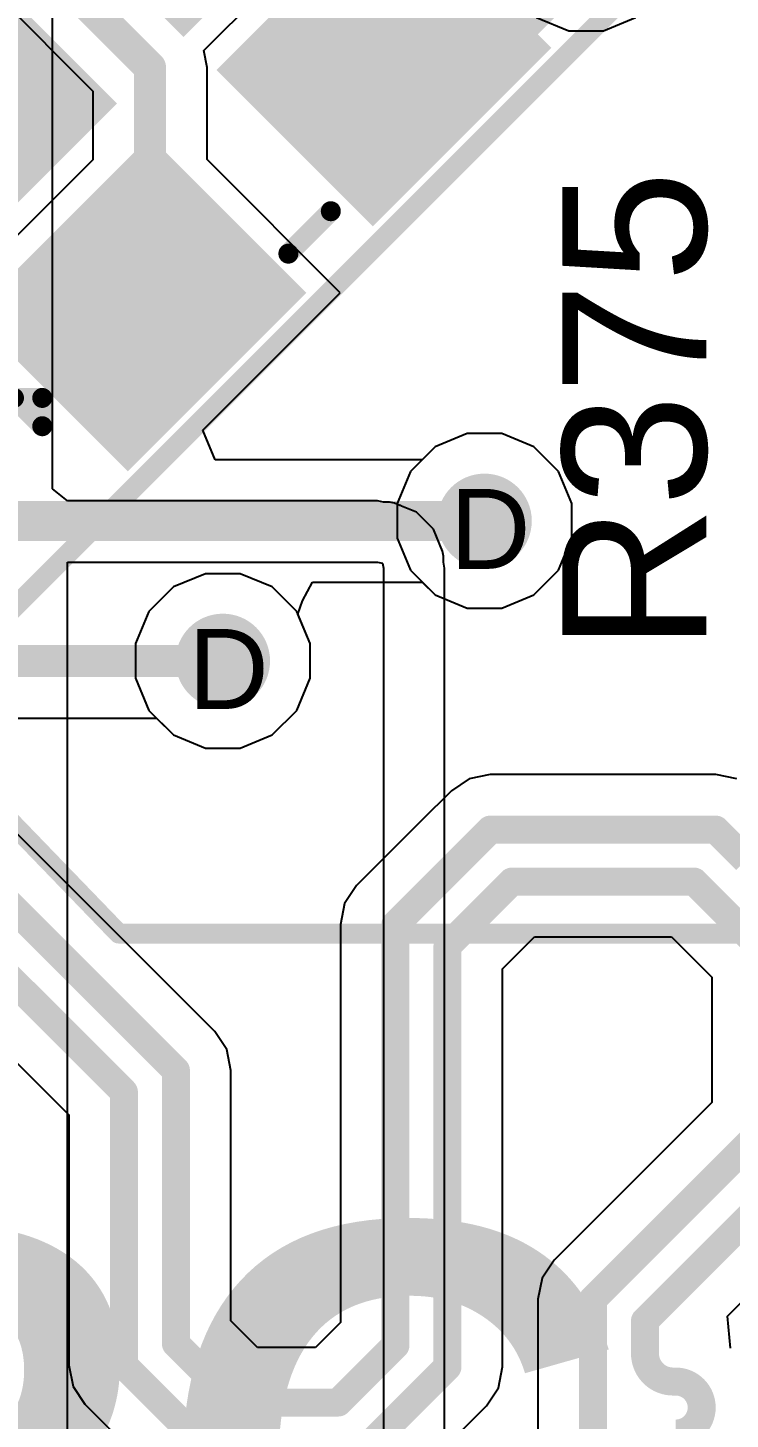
# Model space of a CAD drawing. Header units: inches. Extents: x -11 to 5428, y 0 to 5423.
# Drawn here: x 209.76 to 214.21, y 26.46 to 35.29 of the extents above; entities that cross this region are included whole.
import ezdxf

# ---------------------------------------------------------------- set-up
doc = ezdxf.new("R2010")
doc.units = ezdxf.units.IN
for name, color, linetype in [('Bottom Layer', 5, 'Continuous'), ('Drill Drawing', 1, 'Continuous'), ('GND', 16, 'Continuous'), ('PWR', 76, 'Continuous'), ('Top Layer', 1, 'Continuous'), ('Top Overlay', 2, 'Continuous'), ('Top Paste', 8, 'Continuous'), ('Top Solder', 216, 'Continuous'), ('Via Holes', 16, 'Continuous')]:
    doc.layers.add(name, color=color, linetype=linetype)
doc.styles.add('Arial', font='', dxfattribs={"height": 0.2})
doc.styles.add('Arial_Bold', font='', dxfattribs={"height": 0.2})
doc.styles.get('Arial').set_extended_font_data('Arial')
doc.styles.get('Arial_Bold').set_extended_font_data('Arial', bold=True)

# ---------------------------------------------------------------- blocks, each defined once
blk = doc.blocks.new('SMD3225_4P_365')
at = {"layer": 'Top Layer'}
for points in [[(-1.79997227, 1.44999329), (-0.3999725299999999, 1.44999329), (-0.3999725299999999, 0.24999315), (-1.79997227, 0.24999315)], [(0.3999750699999999, 1.44999329), (1.79997481, 1.44999329), (1.79997481, 0.24999315), (0.3999750699999999, 0.24999315)], [(-1.79997227, -0.25000331), (-0.3999725299999999, -0.25000331), (-0.3999725299999999, -1.45000345), (-1.79997227, -1.45000345)], [(0.3999750699999999, -0.25000331), (1.79997481, -0.25000331), (1.79997481, -1.45000345), (0.3999750699999999, -1.45000345)]]:
    blk.add_hatch(color=1, dxfattribs=at).paths.add_polyline_path(points)
at = {"layer": 'Top Paste'}
for points in [[(-1.79997227, 1.44999329), (-0.3999725299999999, 1.44999329), (-0.3999725299999999, 0.24999315), (-1.79997227, 0.24999315)], [(0.3999750699999999, 1.44999329), (1.79997481, 1.44999329), (1.79997481, 0.24999315), (0.3999750699999999, 0.24999315)], [(-1.79997227, -0.25000331), (-0.3999725299999999, -0.25000331), (-0.3999725299999999, -1.45000345), (-1.79997227, -1.45000345)], [(0.3999750699999999, -0.25000331), (1.79997481, -0.25000331), (1.79997481, -1.45000345), (0.3999750699999999, -1.45000345)]]:
    blk.add_hatch(color=8, dxfattribs=at).paths.add_polyline_path(points)
at = {"layer": 'Top Solder'}
for points in [[(-1.90157227, 1.55159329), (-0.29837253, 1.55159329), (-0.29837253, 0.14839315), (-1.90157227, 0.14839315)], [(0.29837507, 1.55159329), (1.90157481, 1.55159329), (1.90157481, 0.14839315), (0.29837507, 0.14839315)], [(-1.90157227, -0.14840331), (-0.29837253, -0.14840331), (-0.29837253, -1.55160345), (-1.90157227, -1.55160345)], [(0.29837507, -0.14840331), (1.90157481, -0.14840331), (1.90157481, -1.55160345), (0.29837507, -1.55160345)]]:
    blk.add_hatch(color=216, dxfattribs=at).paths.add_polyline_path(points)
at = {"layer": 'Top Overlay'}
for points in [[(-0.20320254, 1.29537968, 0.127, 0.127, 0), (0.17781016, 1.29541524, 0.127, 0.127, 0)], [(-1.651, 0.07618222, 0.127, 0.127, 0), (-1.651, -0.1016254, 0.127, 0.127, 0)], [(1.65100508, 0.07618222, 0.127, 0.127, 0), (1.65100508, -0.1016254, 0.127, 0.127, 0)], [(-2.08277206, -0.7112050799999999, 0.127, 0.127, 0), (-2.08280762, -0.9652025399999999, 0.127, 0.127, 0)], [(-2.08277206, -0.7112050799999999, 0.127, 0.127, 0), (-1.95578984, -0.8381873, 0.127, 0.127, 0)], [(-2.08280762, -0.9652025399999999, 0.127, 0.127, 0), (-1.95578984, -0.8381873, 0.127, 0.127, 0)], [(-0.20320254, -1.29538984, 0.127, 0.127, 0), (0.1777746, -1.29538984, 0.127, 0.127, 0)]]:
    blk.add_lwpolyline(points, format="xyseb", dxfattribs=at)
for points in [[(-0.23495254, 1.29537968, 0.0635, 0.0635, 1), (-0.17145254, 1.29537968, 0.0635, 0.0635, 1)], [(0.14606016, 1.29541524, 0.0635, 0.0635, 1), (0.20956016, 1.29541524, 0.0635, 0.0635, 1)], [(-1.68275, 0.07618222, 0.0635, 0.0635, 1), (-1.61925, 0.07618222, 0.0635, 0.0635, 1)], [(1.61925508, 0.07618222, 0.0635, 0.0635, 1), (1.68275508, 0.07618222, 0.0635, 0.0635, 1)], [(-1.68275, -0.1016254, 0.0635, 0.0635, 1), (-1.61925, -0.1016254, 0.0635, 0.0635, 1)], [(1.61925508, -0.1016254, 0.0635, 0.0635, 1), (1.68275508, -0.1016254, 0.0635, 0.0635, 1)], [(-2.11452206, -0.7112050799999999, 0.0635, 0.0635, 1), (-2.05102206, -0.7112050799999999, 0.0635, 0.0635, 1)], [(-2.11452206, -0.7112050799999999, 0.0635, 0.0635, 1), (-2.05102206, -0.7112050799999999, 0.0635, 0.0635, 1)], [(-1.98753984, -0.8381873, 0.0635, 0.0635, 1), (-1.92403984, -0.8381873, 0.0635, 0.0635, 1)], [(-1.98753984, -0.8381873, 0.0635, 0.0635, 1), (-1.92403984, -0.8381873, 0.0635, 0.0635, 1)], [(-2.11455762, -0.9652025399999999, 0.0635, 0.0635, 1), (-2.05105762, -0.9652025399999999, 0.0635, 0.0635, 1)], [(-2.11455762, -0.9652025399999999, 0.0635, 0.0635, 1), (-2.05105762, -0.9652025399999999, 0.0635, 0.0635, 1)], [(-0.23495254, -1.29538984, 0.0635, 0.0635, 1), (-0.17145254, -1.29538984, 0.0635, 0.0635, 1)], [(0.1460246, -1.29538984, 0.0635, 0.0635, 1), (0.2095246, -1.29538984, 0.0635, 0.0635, 1)]]:
    blk.add_lwpolyline(points, format="xyseb", close=True, dxfattribs=at)

msp = doc.modelspace()

# ---------------------------------------------------------------- hatches: boundary and pattern name
at = {"layer": 'Bottom Layer'}
h = msp.add_hatch(color=5, dxfattribs=at)
edge = h.paths.add_edge_path()
edge.add_arc((212.65547512, 32.16388284), 0.2999994, 0, 360)
h = msp.add_hatch(color=5, dxfattribs=at)
edge = h.paths.add_edge_path()
edge.add_arc((210.9938884, 31.27472281999999), 0.2999994, 0, 360)
at = {"layer": 'GND'}
h = msp.add_hatch(color=16, dxfattribs=at)
edge = h.paths.add_edge_path()
edge.add_arc((212.65547512, 32.16388284), 0.2999994, 0, 360)
h = msp.add_hatch(color=16, dxfattribs=at)
edge = h.paths.add_edge_path()
edge.add_arc((210.9938884, 31.27472281999999), 0.2999994, 0, 360)
at = {"layer": 'PWR'}
h = msp.add_hatch(color=76, dxfattribs=at)
edge = h.paths.add_edge_path()
edge.add_arc((212.65547512, 32.16388284), 0.2999994, 0, 360)
h = msp.add_hatch(color=76, dxfattribs=at)
edge = h.paths.add_edge_path()
edge.add_arc((210.9938884, 31.27472281999999), 0.2999994, 0, 360)
at = {"layer": 'Top Layer'}
h = msp.add_hatch(color=1, dxfattribs=at)
edge = h.paths.add_edge_path()
edge.add_arc((212.65547512, 32.16388284), 0.2999994, 0, 360)
h = msp.add_hatch(color=1, dxfattribs=at)
edge = h.paths.add_edge_path()
edge.add_arc((210.9938884, 31.27472281999999), 0.2999994, 0, 360)
at = {"layer": 'Via Holes'}
h = msp.add_hatch(color=7, dxfattribs=at)
edge = h.paths.add_edge_path()
edge.add_arc((212.65547512, 32.16388284), 0.1499997, 0, 360)
h = msp.add_hatch(color=7, dxfattribs=at)
edge = h.paths.add_edge_path()
edge.add_arc((210.9938884, 31.27472281999999), 0.1499997, 0, 360)

# ---------------------------------------------------------------- linework, layer by layer
at = {"layer": 'Bottom Layer'}
for p, q in [((212.54527722, 32.71788223999999), (212.34166066, 32.63354154)), ((212.76567302, 32.71788223999999), (212.54527722, 32.71788223999999)), ((212.96928958, 32.63354154), (212.76567302, 32.71788223999999)), ((212.34166066, 32.63354154), (212.18581642, 32.4776973)), ((213.12513382, 32.4776973), (212.96928958, 32.63354154)), ((212.18581642, 32.4776973), (212.10147572, 32.27408074)), ((213.20947452, 32.27408074), (213.12513382, 32.4776973)), ((212.10147572, 32.27408074), (212.10147572, 32.05368494)), ((213.20947452, 32.05368494), (213.20947452, 32.27408074)), ((212.10147572, 32.05368494), (212.18581642, 31.85006838)), ((213.12513382, 31.85006838), (213.20947452, 32.05368494)), ((210.8836905, 31.82872222), (210.68007394, 31.74438152)), ((211.1040863, 31.82872222), (210.8836905, 31.82872222)), ((211.30770286, 31.74438152), (211.1040863, 31.82872222)), ((212.18581642, 31.85006838), (212.34166066, 31.69422414)), ((212.96928958, 31.69422414), (213.12513382, 31.85006838)), ((210.68007394, 31.74438152), (210.5242297, 31.58853728)), ((211.4635471, 31.58853728), (211.30770286, 31.74438152)), ((212.34166066, 31.69422414), (212.54527722, 31.60988344)), ((212.76567302, 31.60988344), (212.96928958, 31.69422414)), ((210.5242297, 31.58853728), (210.439889, 31.38492072)), ((211.5478878, 31.38492072), (211.4635471, 31.58853728)), ((212.54527722, 31.60988344), (212.76567302, 31.60988344)), ((210.439889, 31.38492072), (210.439889, 31.16452492)), ((211.5478878, 31.16452492), (211.5478878, 31.38492072)), ((210.439889, 31.16452492), (210.5242297, 30.96090836)), ((211.4635471, 30.96090836), (211.5478878, 31.16452492)), ((210.5242297, 30.96090836), (210.68007394, 30.80506412)), ((211.30770286, 30.80506412), (211.4635471, 30.96090836)), ((210.68007394, 30.80506412), (210.8836905, 30.72072342)), ((211.1040863, 30.72072342), (211.30770286, 30.80506412)), ((210.8836905, 30.72072342), (211.1040863, 30.72072342))]:
    msp.add_line(p, q, dxfattribs=at)
at = {"layer": 'GND'}
for p, q in [((212.54527722, 32.71788223999999), (212.34166066, 32.63354154)), ((212.76567302, 32.71788223999999), (212.54527722, 32.71788223999999)), ((212.96928958, 32.63354154), (212.76567302, 32.71788223999999)), ((212.34166066, 32.63354154), (212.18581642, 32.4776973)), ((213.12513382, 32.4776973), (212.96928958, 32.63354154)), ((212.18581642, 32.4776973), (212.10147572, 32.27408074)), ((213.20947452, 32.27408074), (213.12513382, 32.4776973)), ((212.10147572, 32.27408074), (212.10147572, 32.05368494)), ((213.20947452, 32.05368494), (213.20947452, 32.27408074)), ((212.10147572, 32.05368494), (212.18581642, 31.85006838)), ((213.12513382, 31.85006838), (213.20947452, 32.05368494)), ((210.8836905, 31.82872222), (210.68007394, 31.74438152)), ((211.1040863, 31.82872222), (210.8836905, 31.82872222)), ((211.30770286, 31.74438152), (211.1040863, 31.82872222)), ((212.18581642, 31.85006838), (212.34166066, 31.69422414)), ((212.96928958, 31.69422414), (213.12513382, 31.85006838)), ((210.68007394, 31.74438152), (210.5242297, 31.58853728)), ((211.4635471, 31.58853728), (211.30770286, 31.74438152)), ((212.34166066, 31.69422414), (212.54527722, 31.60988344)), ((212.76567302, 31.60988344), (212.96928958, 31.69422414)), ((210.5242297, 31.58853728), (210.439889, 31.38492072)), ((211.5478878, 31.38492072), (211.4635471, 31.58853728)), ((212.54527722, 31.60988344), (212.76567302, 31.60988344)), ((210.439889, 31.38492072), (210.439889, 31.16452492)), ((211.5478878, 31.16452492), (211.5478878, 31.38492072)), ((210.439889, 31.16452492), (210.5242297, 30.96090836)), ((211.4635471, 30.96090836), (211.5478878, 31.16452492)), ((210.5242297, 30.96090836), (210.68007394, 30.80506412)), ((211.30770286, 30.80506412), (211.4635471, 30.96090836)), ((210.68007394, 30.80506412), (210.8836905, 30.72072342)), ((211.1040863, 30.72072342), (211.30770286, 30.80506412)), ((210.8836905, 30.72072342), (211.1040863, 30.72072342))]:
    msp.add_line(p, q, dxfattribs=at)
at = {"layer": 'PWR'}
for p, q in [((209.91307776, 32.3681344), (209.91307776, 36.35995268)), ((212.9861501, 35.35919268), (213.18976666, 35.27485198)), ((213.41016246, 35.27485198), (213.61377902, 35.35919268)), ((213.18976666, 35.27485198), (213.41016246, 35.27485198)), ((210.00721524, 32.29087775999999), (209.91307776, 32.3681344)), ((211.97555268, 32.29087775999999), (210.00721524, 32.29087775999999)), ((212.01307102, 32.28341524), (211.97555268, 32.29087775999999)), ((212.05133358, 32.28341524), (212.01307102, 32.28341524)), ((212.08324614, 32.27706778), (212.05133358, 32.28341524)), ((212.11860294, 32.26242214), (212.08324614, 32.27706778)), ((212.12421126, 32.26130708), (212.11860294, 32.26242214)), ((212.12896614, 32.25812954), (212.12421126, 32.26130708)), ((212.22328142, 32.21906434), (212.12896614, 32.25812954)), ((212.22328904, 32.21905925999999), (212.22328142, 32.21906434)), ((212.33045926, 32.11188904), (212.22328904, 32.21905925999999)), ((212.33046434, 32.11188142), (212.33045926, 32.11188904)), ((212.36952954, 32.01756614), (212.33046434, 32.11188142)), ((212.37270708, 32.01281126), (212.36952954, 32.01756614)), ((212.37382214, 32.00720294), (212.37270708, 32.01281126)), ((212.38846778, 31.97184614), (212.37382214, 32.00720294)), ((210.0072127, 25.5085215), (210.0072127, 31.9024127)), ((210.0072127, 31.9024127), (211.97555268, 31.9024127)), ((211.97555268, 31.9024127), (212.00746524, 31.89606524)), ((212.00746524, 31.89606524), (212.0138127, 31.86415268)), ((212.39481524, 31.93993357999999), (212.38846778, 31.97184614)), ((212.39481524, 31.90167101999999), (212.39481524, 31.93993357999999)), ((212.40227776, 31.86415268), (212.39481524, 31.90167101999999)), ((212.0138127, 31.86415268), (212.0138127, 25.65398476)), ((212.40227776, 25.65398476), (212.40227776, 31.86415268))]:
    msp.add_line(p, q, dxfattribs=at)
at = {"layer": 'Top Layer'}
for p, q in [((210.8731495, 35.14973412), (212.01196866, 36.28855582)), ((209.22589854, 35.83605481999999), (210.16927486, 34.8926785)), ((210.89441184, 35.04285854), (210.8731495, 35.14973412)), ((210.8944093, 35.04284584), (210.89441184, 35.04285854)), ((210.8944093, 34.4572336), (210.8944093, 35.04284584)), ((210.16927486, 34.8926785), (210.16927486, 34.45717264)), ((210.16927486, 34.45717264), (209.18271346, 33.47061378)), ((211.73960954, 33.61203336), (210.8944093, 34.4572336)), ((210.86765802, 32.74008183999999), (211.73960954, 33.61203336)), ((210.94542012, 32.5523479), (210.86765802, 32.74008183999999)), ((212.54527722, 32.71788223999999), (212.34166066, 32.63354154)), ((212.76567302, 32.71788223999999), (212.54527722, 32.71788223999999)), ((212.96928958, 32.63354154), (212.76567302, 32.71788223999999)), ((212.34166066, 32.63354154), (212.26046702, 32.5523479)), ((213.12513382, 32.4776973), (212.96928958, 32.63354154)), ((212.26046702, 32.5523479), (210.94542012, 32.5523479)), ((213.20947452, 32.27408074), (213.12513382, 32.4776973)), ((213.20947452, 32.05368494), (213.20947452, 32.27408074)), ((213.12513382, 31.85006838), (213.20947452, 32.05368494)), ((212.96928958, 31.69422414), (213.12513382, 31.85006838)), ((211.50014596, 31.65659658), (211.56403712, 31.77541778)), ((211.56403712, 31.77541778), (212.26046702, 31.77541778)), ((212.26046702, 31.77541778), (212.34166066, 31.69422414)), ((211.47030858, 31.57221778), (211.50014596, 31.65659658)), ((212.34166066, 31.69422414), (212.54527722, 31.60988344)), ((212.76567302, 31.60988344), (212.96928958, 31.69422414)), ((211.5478878, 31.38492072), (211.47030858, 31.57221778)), ((212.54527722, 31.60988344), (212.76567302, 31.60988344)), ((211.5478878, 31.16452492), (211.5478878, 31.38492072)), ((211.4635471, 30.96090836), (211.5478878, 31.16452492)), ((211.30770286, 30.80506412), (211.4635471, 30.96090836)), ((209.12974176, 30.9121556), (210.57298246, 30.9121556)), ((210.57298246, 30.9121556), (210.68007394, 30.80506412)), ((210.68007394, 30.80506412), (210.8836905, 30.72072342)), ((211.1040863, 30.72072342), (211.30770286, 30.80506412)), ((210.8836905, 30.72072342), (211.1040863, 30.72072342)), ((210.94348972, 28.92158808), (209.23553784, 30.6295425)), ((212.55834806, 30.52676648), (212.44492182, 30.4509805)), ((212.69214002, 30.55338314), (212.55834806, 30.52676648)), ((212.69215272, 30.5533806), (212.69214002, 30.55338314)), ((214.1230541, 30.5533806), (212.69215272, 30.5533806)), ((214.2568486, 30.52676648), (214.1230541, 30.5533806)), ((212.44491674, 30.45097288), (212.2514932, 30.25755188)), ((212.44492182, 30.4509805), (212.44491674, 30.45097288)), ((212.25148304, 30.25753663999999), (212.03622058, 30.04227672)), ((212.2514932, 30.25755188), (212.25148304, 30.25753663999999)), ((212.03620788, 30.04226402), (211.84278434, 29.84884302)), ((212.03621296, 30.04227164), (212.03620788, 30.04226402)), ((212.03622058, 30.04227672), (212.03621296, 30.04227164)), ((211.84278434, 29.84884302), (211.76699836, 29.73541932)), ((208.70673016, 29.702506), (210.01646084, 28.39277532)), ((211.76699836, 29.73541932), (211.74038424, 29.60162482)), ((211.74038424, 29.60162482), (211.74038424, 27.07452802)), ((212.76982084, 29.3200328), (212.97373204, 29.523944)), ((212.97373204, 29.523944), (213.84146208, 29.523944)), ((213.84146208, 29.523944), (214.09857612, 29.2668325)), ((212.76982084, 27.02190938), (212.76982084, 29.3200328)), ((214.09857612, 29.2668325), (214.09857612, 28.47099462)), ((210.94349734, 28.92158299999999), (210.94348972, 28.92158808)), ((211.01928332, 28.80815676), (210.94349734, 28.92158299999999)), ((211.04589998, 28.6743648), (211.01928332, 28.80815676)), ((211.04589744, 28.6743521), (211.04589998, 28.6743648)), ((211.04589744, 27.0843756), (211.04589744, 28.6743521)), ((214.09857612, 28.47099462), (213.0967925, 27.46921354)), ((210.01646084, 28.39277532), (210.01646084, 26.80278612)), ((214.19805776, 27.11463462), (214.83217638, 27.74875324)), ((213.0967925, 27.46921354), (213.02100652, 27.35578984)), ((213.02100652, 27.35578984), (212.9943924, 27.22199534)), ((212.9943924, 27.22199534), (212.9943924, 24.3904643)), ((211.21416736, 26.91610568), (211.04589744, 27.0843756)), ((211.74038424, 27.07452802), (211.5819619, 26.91610568)), ((214.21797644, 26.91241252), (214.19805776, 27.11463462)), ((212.76982084, 26.79295124), (212.76982084, 27.02190938)), ((211.5819619, 26.91610568), (211.21416736, 26.91610568)), ((210.01646084, 26.80278612), (210.04307496, 26.66899162)), ((212.74320672, 26.65914658), (212.76982338, 26.79293854)), ((212.76982338, 26.79293854), (212.76982084, 26.79295124)), ((210.04307496, 26.66899162), (210.11886094, 26.55556792)), ((212.66742074, 26.54572034), (212.74320672, 26.65914658)), ((210.11886094, 26.55556792), (210.6853546, 25.9890768)), ((212.11076958, 25.98906918), (212.66741312, 26.54571526)), ((212.66741312, 26.54571526), (212.66742074, 26.54572034))]:
    msp.add_line(p, q, dxfattribs=at)
for points in [[(209.11775042, 36.4569502, 0.2032, 0.2032, 0), (210.53184208, 35.04285854, 0.2032, 0.2032, 0)], [(212.56803816, 35.09692751999999, 0.3809999999999999, 0.3809999999999999, 0), (213.29996202, 35.82885138, 0.3809999999999999, 0.3809999999999999, 0)], [(212.01676672, 35.09692751999999, 0.3809999999999999, 0.3809999999999999, 0), (212.56803816, 35.09692751999999, 0.3809999999999999, 0.3809999999999999, 0)], [(210.53184208, 33.61200288, 0.2032, 0.2032, 0), (210.53184208, 35.04285854, 0.2032, 0.2032, 0)], [(210.46113102, 33.54129182, 0.2032, 0.2032, 0), (210.53184208, 33.61200288, 0.2032, 0.2032, 0)], [(209.30492048, 32.16388284, 0.254, 0.254, 0), (212.65547512, 32.16388284, 0.254, 0.254, 0)], [(209.12972906, 31.27472281999999, 0.2032, 0.2032, 0), (210.9938884, 31.27472281999999, 0.2032, 0.2032, 0)], [(208.98831964, 30.3823243, 0.1778, 0.1778, 0), (210.69627914, 28.6743648, 0.1778, 0.1778, 0)], [(212.4987114, 30.01033368, 0.1778, 0.1778, 0), (212.69214002, 30.2037623, 0.1778, 0.1778, 0)], [(212.69214002, 30.2037623, 0.1778, 0.1778, 0), (214.1230541, 30.2037623, 0.1778, 0.1778, 0)], [(214.1230541, 30.2037623, 0.1778, 0.1778, 0), (214.31648272, 30.01033368, 0.1778, 0.1778, 0)], [(208.85154826, 30.0521243, 0.1778, 0.1778, 0), (210.36607914, 28.53759342, 0.1778, 0.1778, 0)], [(212.2834337, 29.79505344, 0.1778, 0.1778, 0), (212.4987114, 30.01033114, 0.1778, 0.1778, 0)], [(212.4987114, 30.01033114, 0.1778, 0.1778, 0), (212.4987114, 30.01033368, 0.1778, 0.1778, 0)], [(212.42020508, 29.46485344, 0.1778, 0.1778, 0), (212.8289114, 29.87355976, 0.1778, 0.1778, 0)], [(212.8289114, 29.87355976, 0.1778, 0.1778, 0), (212.8289114, 29.8735623, 0.1778, 0.1778, 0)], [(212.8289114, 29.8735623, 0.1778, 0.1778, 0), (213.98628272, 29.8735623, 0.1778, 0.1778, 0)], [(213.98628272, 29.87355976, 0.1778, 0.1778, 0), (213.98628272, 29.8735623, 0.1778, 0.1778, 0)], [(213.98628272, 29.87355976, 0.1778, 0.1778, 0), (214.43605068, 29.4237918, 0.1778, 0.1778, 0)], [(212.09000254, 29.60162482, 0.1778, 0.1778, 0), (212.28343116, 29.79505344, 0.1778, 0.1778, 0)], [(212.28343116, 29.79505344, 0.1778, 0.1778, 0), (212.2834337, 29.79505344, 0.1778, 0.1778, 0)], [(212.09000254, 26.92970992, 0.1778, 0.1778, 0), (212.09000254, 29.60162482, 0.1778, 0.1778, 0)], [(212.42020254, 29.46485344, 0.1778, 0.1778, 0), (212.42020508, 29.46485344, 0.1778, 0.1778, 0)], [(212.42020254, 29.19582426, 0.1778, 0.1778, 0), (212.42020254, 29.46485344, 0.1778, 0.1778, 0)], [(212.42020254, 27.02190938, 0.1778, 0.1778, 0), (212.42020254, 29.19582426, 0.1778, 0.1778, 0)], [(210.69627914, 26.9395575, 0.1778, 0.1778, 0), (210.69627914, 28.6743648, 0.1778, 0.1778, 0)], [(210.36607914, 26.80278612, 0.1778, 0.1778, 0), (210.36607914, 28.53759342, 0.1778, 0.1778, 0)], [(213.3440107, 27.22199534, 0.1778, 0.1778, 0), (214.44819188, 28.32617652, 0.1778, 0.1778, 0)], [(213.79185588, 27.20286914, 0.1778, 0.1778, 0), (214.58496326, 27.99597652, 0.1778, 0.1778, 0)], [(213.3440107, 24.1517043, 0.1778, 0.1778, 0), (213.3440107, 27.22199534, 0.1778, 0.1778, 0)], [(213.6742107, 27.08522396, 0.1778, 0.1778, 0), (213.79185588, 27.20286914, 0.1778, 0.1778, 0)], [(213.6742107, 26.87747228, 0.1778, 0.1778, 0), (213.6742107, 27.08522396, 0.1778, 0.1778, 0)], [(212.42020254, 26.79293854, 0.1778, 0.1778, 0), (212.42020254, 27.02190938, 0.1778, 0.1778, 0)], [(210.69627914, 26.9395575, 0.1778, 0.1778, 0), (211.06934926, 26.56648738, 0.1778, 0.1778, 0)], [(211.72678, 26.56648738, 0.1778, 0.1778, 0), (212.09000254, 26.92970992, 0.1778, 0.1778, 0)], [(213.8520107, 26.69967228, 0.1778, 0.1778, -0.4142135623730951), (213.6742107, 26.87747228, 0.1778, 0.1778, 0)], [(210.36607914, 26.80278612, 0.1778, 0.1778, 0), (210.93257788, 26.23628738, 0.1778, 0.1778, 0)], [(211.86355138, 26.23628738, 0.1778, 0.1778, 0), (212.42020254, 26.79293854, 0.1778, 0.1778, 0)], [(213.8520107, 26.69967228, 0.1778, 0.1778, 0), (213.86907696, 26.69967228, 0.1778, 0.1778, 0)], [(213.86907696, 26.69967228, 0.1778, 0.1778, -0.9999999999999999), (213.86907696, 26.36947228, 0.1778, 0.1778, 0)], [(211.06934926, 26.56648738, 0.1778, 0.1778, 0), (211.72678, 26.56648738, 0.1778, 0.1778, 0)]]:
    msp.add_lwpolyline(points, format="xyseb", dxfattribs=at)
for points in [[(211.92151672, 35.09692751999999, 0.1905, 0.1905, 1), (212.11201672, 35.09692751999999, 0.1905, 0.1905, 1)], [(212.47278816, 35.09692751999999, 0.1905, 0.1905, 1), (212.66328816, 35.09692751999999, 0.1905, 0.1905, 1)], [(212.47278816, 35.09692751999999, 0.1905, 0.1905, 1), (212.66328816, 35.09692751999999, 0.1905, 0.1905, 1)], [(210.48104208, 35.04285854, 0.1016, 0.1016, 1), (210.58264208, 35.04285854, 0.1016, 0.1016, 1)], [(210.48104208, 35.04285854, 0.1016, 0.1016, 1), (210.58264208, 35.04285854, 0.1016, 0.1016, 1)], [(210.48104208, 33.61200288, 0.1016, 0.1016, 1), (210.58264208, 33.61200288, 0.1016, 0.1016, 1)], [(210.48104208, 33.61200288, 0.1016, 0.1016, 1), (210.58264208, 33.61200288, 0.1016, 0.1016, 1)], [(210.41033102, 33.54129182, 0.1016, 0.1016, 1), (210.51193102, 33.54129182, 0.1016, 0.1016, 1)], [(212.59197512, 32.16388284, 0.127, 0.127, 1), (212.71897512, 32.16388284, 0.127, 0.127, 1)], [(210.9430884, 31.27472281999999, 0.1016, 0.1016, 1), (211.0446884, 31.27472281999999, 0.1016, 0.1016, 1)], [(212.64769002, 30.2037623, 0.08889999999999999, 0.08889999999999999, 1), (212.73659002, 30.2037623, 0.08889999999999999, 0.08889999999999999, 1)], [(212.64769002, 30.2037623, 0.08889999999999999, 0.08889999999999999, 1), (212.73659002, 30.2037623, 0.08889999999999999, 0.08889999999999999, 1)], [(214.0786041, 30.2037623, 0.08889999999999999, 0.08889999999999999, 1), (214.1675041, 30.2037623, 0.08889999999999999, 0.08889999999999999, 1)], [(214.0786041, 30.2037623, 0.08889999999999999, 0.08889999999999999, 1), (214.1675041, 30.2037623, 0.08889999999999999, 0.08889999999999999, 1)], [(212.4542614, 30.01033368, 0.08889999999999999, 0.08889999999999999, 1), (212.5431614, 30.01033368, 0.08889999999999999, 0.08889999999999999, 1)], [(212.4542614, 30.01033368, 0.08889999999999999, 0.08889999999999999, 1), (212.5431614, 30.01033368, 0.08889999999999999, 0.08889999999999999, 1)], [(212.4542614, 30.01033114, 0.08889999999999999, 0.08889999999999999, 1), (212.5431614, 30.01033114, 0.08889999999999999, 0.08889999999999999, 1)], [(212.4542614, 30.01033114, 0.08889999999999999, 0.08889999999999999, 1), (212.5431614, 30.01033114, 0.08889999999999999, 0.08889999999999999, 1)], [(212.7844614, 29.8735623, 0.08889999999999999, 0.08889999999999999, 1), (212.8733614, 29.8735623, 0.08889999999999999, 0.08889999999999999, 1)], [(212.7844614, 29.8735623, 0.08889999999999999, 0.08889999999999999, 1), (212.8733614, 29.8735623, 0.08889999999999999, 0.08889999999999999, 1)], [(212.7844614, 29.87355976, 0.08889999999999999, 0.08889999999999999, 1), (212.8733614, 29.87355976, 0.08889999999999999, 0.08889999999999999, 1)], [(212.7844614, 29.87355976, 0.08889999999999999, 0.08889999999999999, 1), (212.8733614, 29.87355976, 0.08889999999999999, 0.08889999999999999, 1)], [(213.94183272, 29.8735623, 0.08889999999999999, 0.08889999999999999, 1), (214.03073272, 29.8735623, 0.08889999999999999, 0.08889999999999999, 1)], [(213.94183272, 29.8735623, 0.08889999999999999, 0.08889999999999999, 1), (214.03073272, 29.8735623, 0.08889999999999999, 0.08889999999999999, 1)], [(213.94183272, 29.87355976, 0.08889999999999999, 0.08889999999999999, 1), (214.03073272, 29.87355976, 0.08889999999999999, 0.08889999999999999, 1)], [(213.94183272, 29.87355976, 0.08889999999999999, 0.08889999999999999, 1), (214.03073272, 29.87355976, 0.08889999999999999, 0.08889999999999999, 1)], [(212.23898116, 29.79505344, 0.08889999999999999, 0.08889999999999999, 1), (212.32788116, 29.79505344, 0.08889999999999999, 0.08889999999999999, 1)], [(212.23898116, 29.79505344, 0.08889999999999999, 0.08889999999999999, 1), (212.32788116, 29.79505344, 0.08889999999999999, 0.08889999999999999, 1)], [(212.2389837, 29.79505344, 0.08889999999999999, 0.08889999999999999, 1), (212.3278837, 29.79505344, 0.08889999999999999, 0.08889999999999999, 1)], [(212.2389837, 29.79505344, 0.08889999999999999, 0.08889999999999999, 1), (212.3278837, 29.79505344, 0.08889999999999999, 0.08889999999999999, 1)], [(212.04555254, 29.60162482, 0.08889999999999999, 0.08889999999999999, 1), (212.13445254, 29.60162482, 0.08889999999999999, 0.08889999999999999, 1)], [(212.04555254, 29.60162482, 0.08889999999999999, 0.08889999999999999, 1), (212.13445254, 29.60162482, 0.08889999999999999, 0.08889999999999999, 1)], [(212.37575254, 29.46485344, 0.08889999999999999, 0.08889999999999999, 1), (212.46465254, 29.46485344, 0.08889999999999999, 0.08889999999999999, 1)], [(212.37575254, 29.46485344, 0.08889999999999999, 0.08889999999999999, 1), (212.46465254, 29.46485344, 0.08889999999999999, 0.08889999999999999, 1)], [(212.37575508, 29.46485344, 0.08889999999999999, 0.08889999999999999, 1), (212.46465508, 29.46485344, 0.08889999999999999, 0.08889999999999999, 1)], [(212.37575508, 29.46485344, 0.08889999999999999, 0.08889999999999999, 1), (212.46465508, 29.46485344, 0.08889999999999999, 0.08889999999999999, 1)], [(212.37575254, 29.19582426, 0.08889999999999999, 0.08889999999999999, 1), (212.46465254, 29.19582426, 0.08889999999999999, 0.08889999999999999, 1)], [(212.37575254, 29.19582426, 0.08889999999999999, 0.08889999999999999, 1), (212.46465254, 29.19582426, 0.08889999999999999, 0.08889999999999999, 1)], [(210.65182914, 28.6743648, 0.08889999999999999, 0.08889999999999999, 1), (210.74072914, 28.6743648, 0.08889999999999999, 0.08889999999999999, 1)], [(210.65182914, 28.6743648, 0.08889999999999999, 0.08889999999999999, 1), (210.74072914, 28.6743648, 0.08889999999999999, 0.08889999999999999, 1)], [(210.32162914, 28.53759342, 0.08889999999999999, 0.08889999999999999, 1), (210.41052914, 28.53759342, 0.08889999999999999, 0.08889999999999999, 1)], [(210.32162914, 28.53759342, 0.08889999999999999, 0.08889999999999999, 1), (210.41052914, 28.53759342, 0.08889999999999999, 0.08889999999999999, 1)], [(213.2995607, 27.22199534, 0.08889999999999999, 0.08889999999999999, 1), (213.3884607, 27.22199534, 0.08889999999999999, 0.08889999999999999, 1)], [(213.2995607, 27.22199534, 0.08889999999999999, 0.08889999999999999, 1), (213.3884607, 27.22199534, 0.08889999999999999, 0.08889999999999999, 1)], [(213.74740588, 27.20286914, 0.08889999999999999, 0.08889999999999999, 1), (213.83630588, 27.20286914, 0.08889999999999999, 0.08889999999999999, 1)], [(213.74740588, 27.20286914, 0.08889999999999999, 0.08889999999999999, 1), (213.83630588, 27.20286914, 0.08889999999999999, 0.08889999999999999, 1)], [(213.6297607, 27.08522396, 0.08889999999999999, 0.08889999999999999, 1), (213.7186607, 27.08522396, 0.08889999999999999, 0.08889999999999999, 1)], [(213.6297607, 27.08522396, 0.08889999999999999, 0.08889999999999999, 1), (213.7186607, 27.08522396, 0.08889999999999999, 0.08889999999999999, 1)], [(212.37575254, 27.02190938, 0.08889999999999999, 0.08889999999999999, 1), (212.46465254, 27.02190938, 0.08889999999999999, 0.08889999999999999, 1)], [(212.37575254, 27.02190938, 0.08889999999999999, 0.08889999999999999, 1), (212.46465254, 27.02190938, 0.08889999999999999, 0.08889999999999999, 1)], [(210.65182914, 26.9395575, 0.08889999999999999, 0.08889999999999999, 1), (210.74072914, 26.9395575, 0.08889999999999999, 0.08889999999999999, 1)], [(210.65182914, 26.9395575, 0.08889999999999999, 0.08889999999999999, 1), (210.74072914, 26.9395575, 0.08889999999999999, 0.08889999999999999, 1)], [(212.04555254, 26.92970992, 0.08889999999999999, 0.08889999999999999, 1), (212.13445254, 26.92970992, 0.08889999999999999, 0.08889999999999999, 1)], [(212.04555254, 26.92970992, 0.08889999999999999, 0.08889999999999999, 1), (212.13445254, 26.92970992, 0.08889999999999999, 0.08889999999999999, 1)], [(213.6297607, 26.87747228, 0.08889999999999999, 0.08889999999999999, 1), (213.7186607, 26.87747228, 0.08889999999999999, 0.08889999999999999, 1)], [(213.6297607, 26.87747228, 0.08889999999999999, 0.08889999999999999, 1), (213.7186607, 26.87747228, 0.08889999999999999, 0.08889999999999999, 1)], [(210.32162914, 26.80278612, 0.08889999999999999, 0.08889999999999999, 1), (210.41052914, 26.80278612, 0.08889999999999999, 0.08889999999999999, 1)], [(210.32162914, 26.80278612, 0.08889999999999999, 0.08889999999999999, 1), (210.41052914, 26.80278612, 0.08889999999999999, 0.08889999999999999, 1)], [(212.37575254, 26.79293854, 0.08889999999999999, 0.08889999999999999, 1), (212.46465254, 26.79293854, 0.08889999999999999, 0.08889999999999999, 1)], [(212.37575254, 26.79293854, 0.08889999999999999, 0.08889999999999999, 1), (212.46465254, 26.79293854, 0.08889999999999999, 0.08889999999999999, 1)], [(213.8075607, 26.69967228, 0.08889999999999999, 0.08889999999999999, 1), (213.8964607, 26.69967228, 0.08889999999999999, 0.08889999999999999, 1)], [(213.8075607, 26.69967228, 0.08889999999999999, 0.08889999999999999, 1), (213.8964607, 26.69967228, 0.08889999999999999, 0.08889999999999999, 1)], [(213.82462696, 26.69967228, 0.08889999999999999, 0.08889999999999999, 1), (213.91352696, 26.69967228, 0.08889999999999999, 0.08889999999999999, 1)], [(213.82462696, 26.69967228, 0.08889999999999999, 0.08889999999999999, 1), (213.91352696, 26.69967228, 0.08889999999999999, 0.08889999999999999, 1)], [(211.02489926, 26.56648738, 0.08889999999999999, 0.08889999999999999, 1), (211.11379926, 26.56648738, 0.08889999999999999, 0.08889999999999999, 1)], [(211.02489926, 26.56648738, 0.08889999999999999, 0.08889999999999999, 1), (211.11379926, 26.56648738, 0.08889999999999999, 0.08889999999999999, 1)], [(211.68233, 26.56648738, 0.08889999999999999, 0.08889999999999999, 1), (211.77123, 26.56648738, 0.08889999999999999, 0.08889999999999999, 1)], [(211.68233, 26.56648738, 0.08889999999999999, 0.08889999999999999, 1), (211.77123, 26.56648738, 0.08889999999999999, 0.08889999999999999, 1)]]:
    msp.add_lwpolyline(points, format="xyseb", close=True, dxfattribs=at)
at = {"layer": 'Top Overlay'}
for points in [[(208.9896379, 30.9347235, 0.127, 0.127, 0), (214.0378371, 35.9829227, 0.127, 0.127, 0)], [(205.9940127, 34.03601269999999, 0.127, 0.127, 0), (210.3329423, 29.5440735, 0.127, 0.127, 0)], [(210.3329423, 29.5440735, 0.127, 0.127, 0), (217.6780127, 29.5440735, 0.127, 0.127, 0)]]:
    msp.add_lwpolyline(points, format="xyseb", dxfattribs=at)
msp.add_lwpolyline([(210.3011923, 29.5440735, 0.0635, 0.0635, 1), (210.3646923, 29.5440735, 0.0635, 0.0635, 1)], format="xyseb", close=True, dxfattribs=at)
msp.add_lwpolyline([(210.3011923, 29.5440735, 0.0635, 0.0635, 1), (210.3646923, 29.5440735, 0.0635, 0.0635, 1)], format="xyseb", close=True, dxfattribs=at)

# ---------------------------------------------------------------- block references
at = {"rotation": 45}
msp.add_blockref('SMD3225_4P_365', (210.63791502, 34.92016384), dxfattribs=at)

# ---------------------------------------------------------------- texts
at = {"layer": 'Drill Drawing', "style": 'Arial'}
for p in [(212.43539682, 31.85916666), (210.7738101, 30.97000664)]:
    msp.add_text('D', height=0.508, dxfattribs=at).set_placement(p)
at = {"layer": 'Top Overlay', "style": 'Arial'}
msp.add_text('R375', height=0.9143999999999999, rotation=90, dxfattribs=at).set_placement((214.0629958, 31.33446108))
at = {"layer": 'Top Overlay', "style": 'Arial_Bold'}
msp.add_text(' IN     ETHERCAT    OUT', height=2.99999908, dxfattribs=at).set_placement((185.1914, 24.69342788))

doc.saveas('drawing.dxf')
